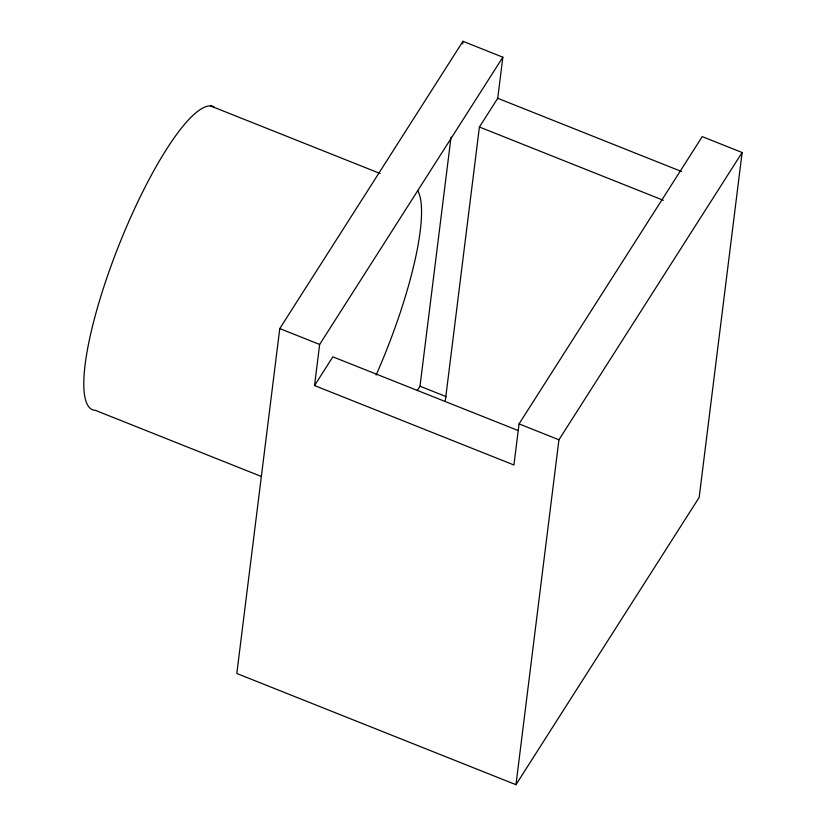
<?xml version="1.0" encoding="UTF-8"?>
<svg xmlns="http://www.w3.org/2000/svg" width="826" height="826" viewBox="0 0 826 826"><rect width="100%" height="100%" fill="white"/><g stroke="black" fill="none" stroke-linecap="round" stroke-linejoin="round"><path stroke-width="1.24" d="M279.777 328.572L236.814 673.489L515.971 784.7L699.168 497.428L742.13 152.511L702.245 136.62L519.058 423.893L513.937 464.997L314.541 385.556L319.652 344.463L502.848 57.19L462.963 41.3L279.777 328.572L319.652 344.463M417.233 390.564L420 386.217L451.037 137.106M462.653 43.85L462.963 41.3M445.224 401.477L479.41 127.008L497.727 98.284L502.848 57.19M515.971 784.7L558.934 439.783L742.13 152.511M314.541 385.556L332.857 356.832L518.057 430.491M497.727 98.284L681.605 171.54M479.41 127.008L663.288 200.264M210.547 105.934L380.094 173.481M519.058 423.893L558.934 439.783M420 386.217L446.36 396.717M261.336 476.468L95.372 410.346A163.207 36.416 -68.3 0 1 117.406 249.049A163.207 36.416 -68.3 0 1 214.027 106.822M417.925 190.982A163.207 36.416 -68.3 0 1 376.109 375.087"/></g></svg>
